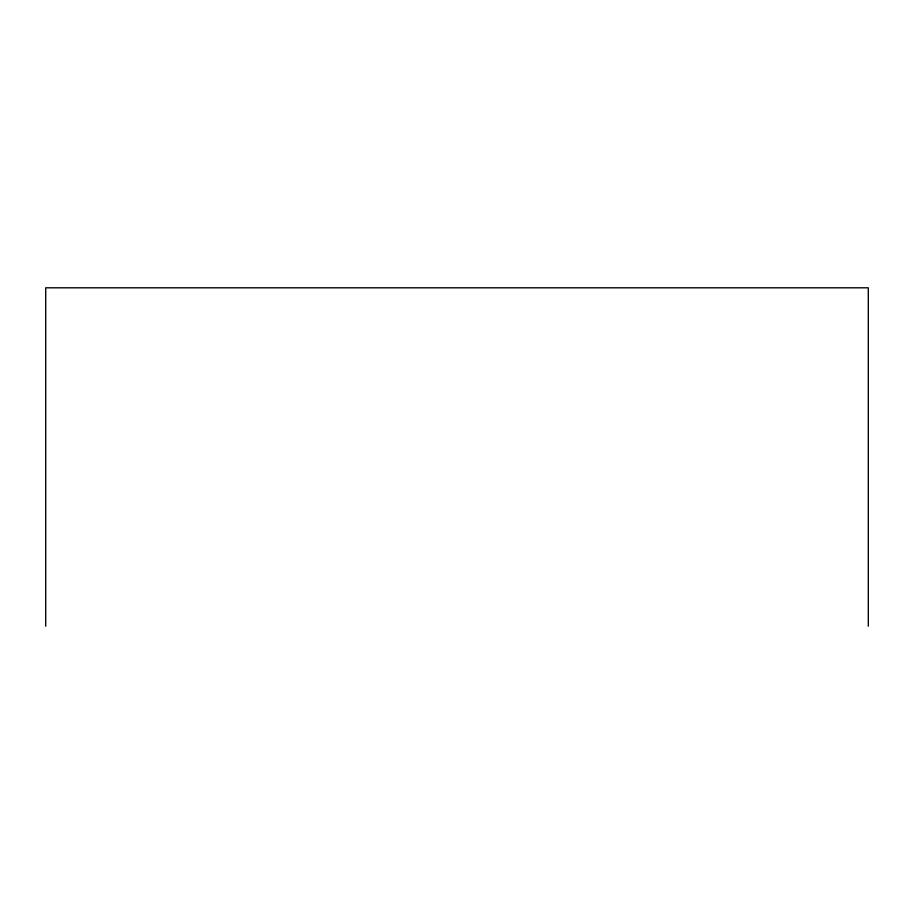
<?xml version="1.0" encoding="UTF-8"?>
<svg xmlns="http://www.w3.org/2000/svg" width="914" height="914" viewBox="0 0 914 914"><rect width="100%" height="100%" fill="white"/><g stroke="black" fill="none" stroke-linecap="round" stroke-linejoin="round"><path stroke-width="1.37" d="M868.3 626.193L868.3 287.807L45.7 287.807L45.7 626.193"/></g></svg>
